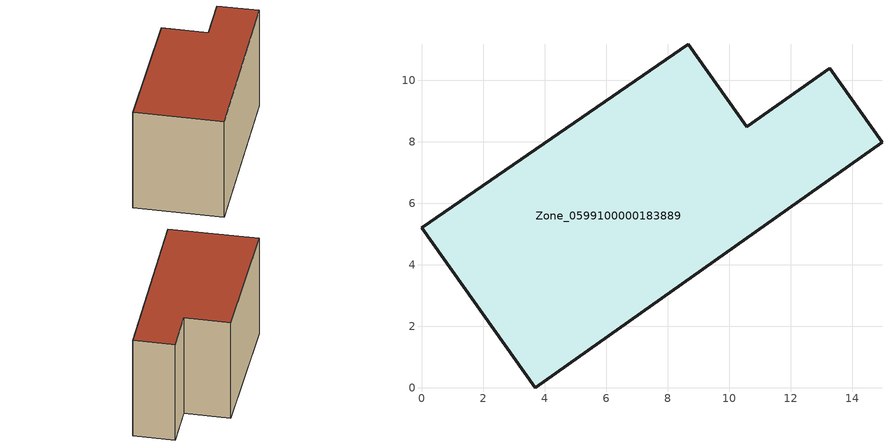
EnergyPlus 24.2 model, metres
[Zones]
Zone_0599100000183889
 floor ground (C_G): 3.69,0 0,5.21 8.66,11.18 10.57,8.49 13.27,10.39 14.97,7.99 z1.67
 wall outside (C_F): 3.69,0 14.97,7.99 13.27,10.39 10.57,8.49 8.66,11.18 0,5.21 3.69,0 z1.67:9.65
 roof outside (C_R): 0,5.21 3.69,0 14.97,7.99 13.27,10.39 10.57,8.49 8.66,11.18 z9.65
[BUILDING]
Pand.0599100000183889: North Axis=0; Terrain=City; Loads Convergence Tolerance Value=0.04; Temperature Convergence Tolerance Value=0.4; Solar Distribution=FullExterior; Maximum Number of Warmup Days=25; Minimum Number of Warmup Days=1
[Site:Location]
Rotterdam.The.Hague.AP_ZH_NLD Design_Conditions: Latitude=51.96; Longitude=4.45; Time Zone=1; Elevation=-4.5
[SITE:GROUNDTEMPERATURE:BUILDINGSURFACE]
18, 18, 18, 18, 18, 18, 18, 18, 18, 18, 18, 18
[MATERIAL] Thermal Absorptance=0.9; Solar Absorptance=0.7; Visible Absorptance=0.7
Name | Roughness | Thickness | Conductivity | Density | Specific Heat
G.TI.1975-1991 | MediumSmooth | 0.15 | 0.288461 | 540 | 1210
F.TI.1975-1991 | Rough | 0.3 | 0.230769 | 1920 | 840
R.TI.1975-1991 | MediumRough | 0.2 | 0.153846 | 1500 | 1000
[CONSTRUCTION]
C_G: G.TI.1975-1991
C_F: F.TI.1975-1991
C_R: R.TI.1975-1991
[ZONE]
Zone_0599100000183889: Type=1; Multiplier=1; Ceiling Height=Autocalculate; Volume=Autocalculate; Floor Area=autocalculate; Part of Total Floor Area=Yes
[ZONEINFILTRATION:DESIGNFLOWRATE]
Infil_Zone_0599100000183889: Zone or ZoneList or Space or SpaceList=Zone_0599100000183889; Schedule=AlwaysOn; Design Flow Rate Calculation Method=Flow/Area; Flow Rate per Floor Area=0.003; Constant Term Coefficient=1; Temperature Term Coefficient=0; Velocity Term Coefficient=0; Velocity Squared Term Coefficient=0
[HVACTEMPLATE:ZONE:IDEALLOADSAIRSYSTEM]
Zone_0599100000183889: Maximum Heating Supply Air Temperature=50; Minimum Cooling Supply Air Temperature=13; Maximum Heating Supply Air Humidity Ratio=0.0156; Minimum Cooling Supply Air Humidity Ratio=0.0077; Heating Limit=NoLimit; Cooling Limit=NoLimit; Dehumidification Control Type=ConstantSensibleHeatRatio; Cooling Sensible Heat Ratio=0.7; Dehumidification Setpoint=60; Humidification Control Type=None; Humidification Setpoint=30; Outdoor Air Method=None; Outdoor Air Flow Rate per Person=0.00944; Outdoor Air Flow Rate per Zone Floor Area=0; Outdoor Air Flow Rate per Zone=0; Demand Controlled Ventilation Type=None; Outdoor Air Economizer Type=NoEconomizer; Heat Recovery Type=None; Sensible Heat Recovery Effectiveness=0.7; Latent Heat Recovery Effectiveness=0.65
[ZONECONTROL:THERMOSTAT]
ThermostatControl_Zone_0599100000183889: Zone or ZoneList=Zone_0599100000183889; Control Type Schedule=DualSetpointControlType; Control 1=Thermostat_Zone_0599100000183889; Temperature Difference Between Cutout And Setpoint=0
[THERMOSTATSETPOINT:DUALSETPOINT]
Thermostat_Zone_0599100000183889: Heating Setpoint Temperature Schedule=HeatingSetpoint_Zone_0599100000183889; Cooling Setpoint Temperature Schedule=CoolingSetpoint_Zone_0599100000183889
[SCHEDULE:COMPACT]
HeatingSetpoint_Zone_0599100000183889: Through: 12/31, For: AllDays, Until: 24:00, 21
CoolingSetpoint_Zone_0599100000183889: Through: 12/31, For: AllDays, Until: 24:00, 24
DualSetpointControlType: Through: 12/31, For: AllDays, Until: 24:00, 4
AlwaysOn: Through: 12/31, For: AllDays, Until: 24:00, 1
